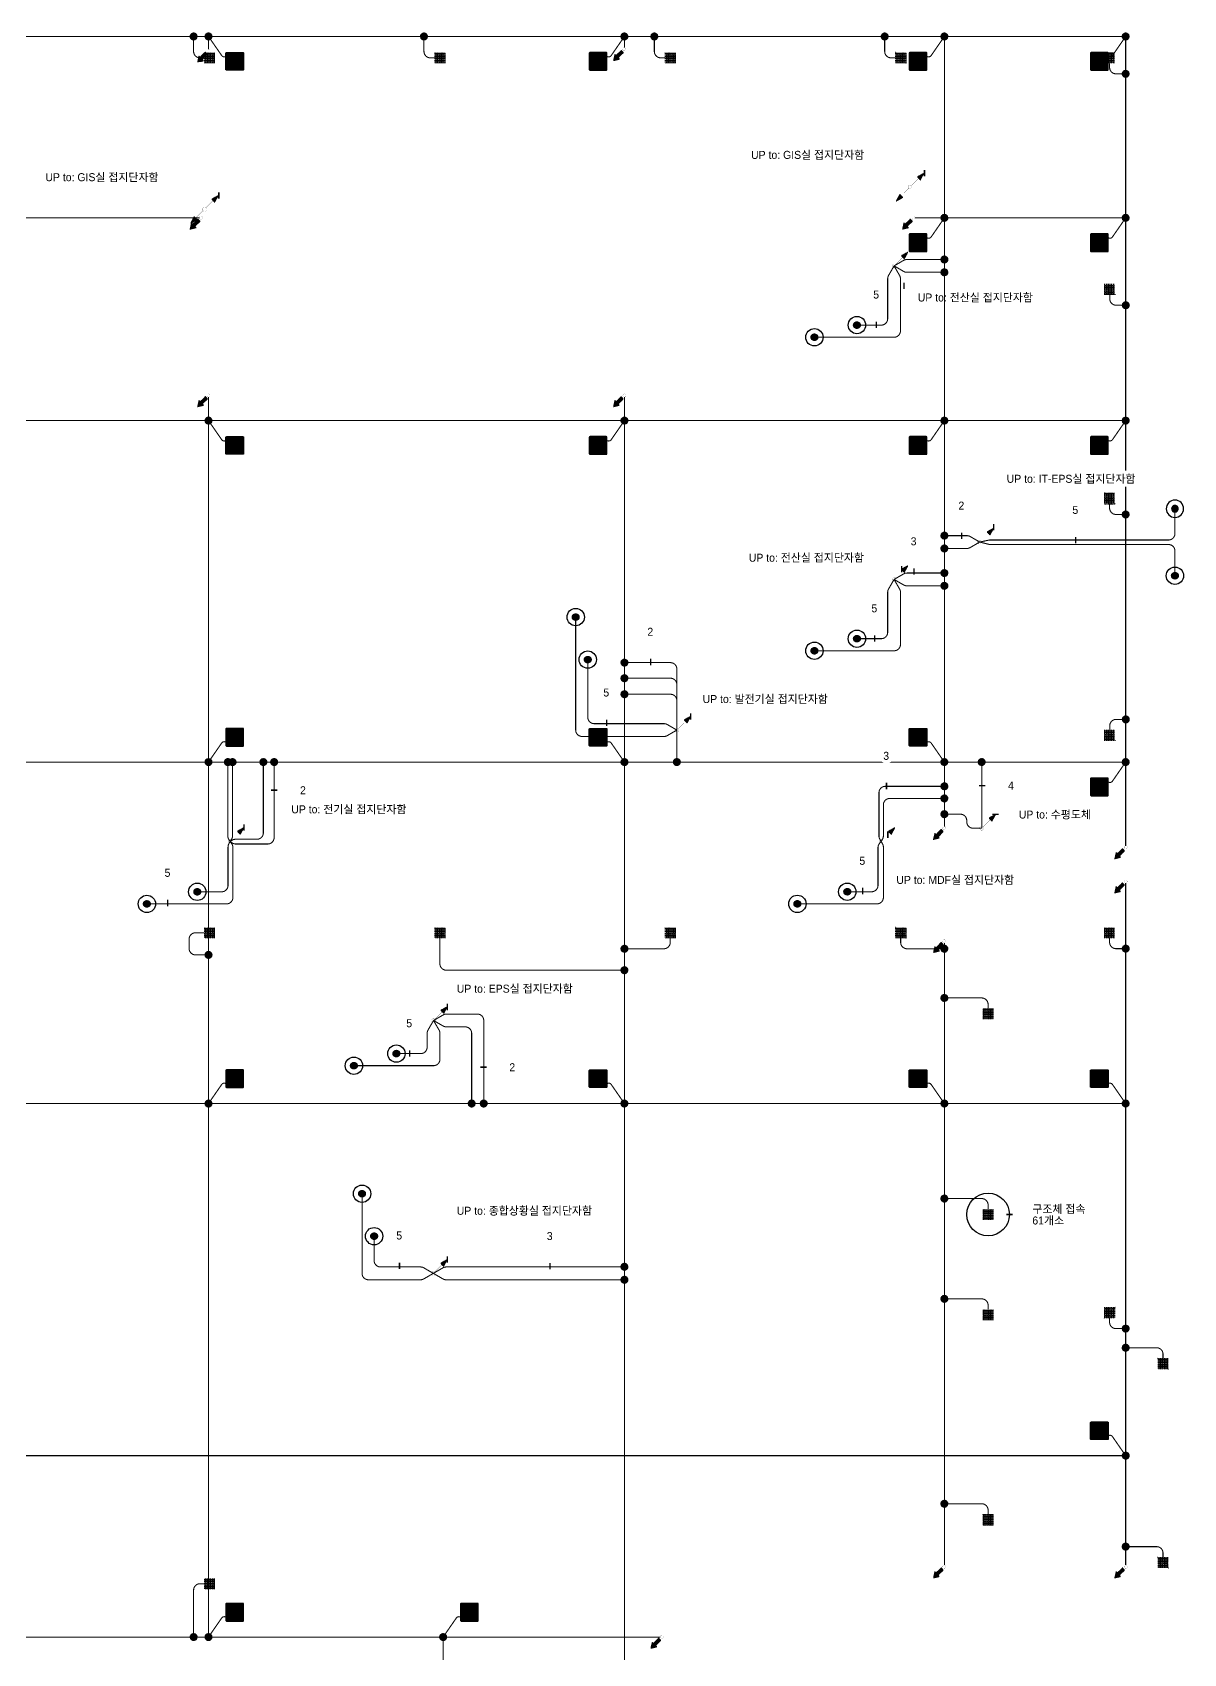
# Model space of a CAD drawing. Header units: millimetres. Extents: x 84495 to 502050, y -708375 to 1238700.
# Drawn here: x 126449 to 180419, y -460769 to -384805 of the extents above; entities that cross this region are included whole.
import ezdxf
from ezdxf.enums import TextEntityAlignment as Align

# ---------------------------------------------------------------- set-up
doc = ezdxf.new("R2010")
doc.units = ezdxf.units.MM
doc.header["$LTSCALE"] = 150
doc.set_wipeout_variables(frame=1)
for name, pattern in [('AM_ISO09W050', [22.5, 12, -1.5, 3, -1.5, 3, -1.5]), ('C2', [18.5, 13.5, -2, 1, -2]), ('HID', [2.3, 1.5, -0.8])]:
    doc.linetypes.add(name, pattern=pattern)
doc.layers.get('0').update_dxf_attribs({"lineweight": 0})
for name, color, linetype in [('------99 Grounding and Lightning', 3, 'Continuous'), ('------99 Grounding_Mesh', 6, 'Continuous'), ('-----09 E-WIRE-GV', 2, 'Continuous'), ('-----20 General Symbol', 3, 'Continuous'), ('-----29 Indicator', 1, 'Continuous'), ('-----30 Text', 2, 'Continuous')]:
    doc.layers.add(name, color=color, linetype=linetype)
doc.styles.add('ELEC', font='')
doc.styles.get('ELEC').set_extended_font_data('Dotum')

# ---------------------------------------------------------------- blocks, each defined once
blk = doc.blocks.new('접지봉')
at = {"linetype": 'HID', "ltscale": 200}
h = blk.add_hatch(color=256, dxfattribs=at)
h.dxf.hatch_style = 1
edge = h.paths.add_edge_path()
edge.add_arc((0, 0), 102, 0, 360)
blk.add_circle((0, 0), 271)
blk.add_circle((0, 0), 102, dxfattribs=at)
blk = doc.blocks.new('접속점 (본딩)')
h = blk.add_hatch(color=256)
h.dxf.hatch_style = 1
h.paths.add_polyline_path([(125, 0, 1), (-125, 0, 1)])
at = {"const_width": 2}
for points in [[(125, 0, 1), (-125, 0)], [(125, 0, -1), (-125, 0)]]:
    blk.add_lwpolyline(points, format="xyb", dxfattribs=at)
blk = doc.blocks.new('입상입하1')
h = blk.add_hatch()
h.set_pattern_fill('ANSI31', color=256, scale=50, angle=135)
h.set_pattern_definition([(180, (845993.8846, 610394.13), (-1e-14, -6.25), [])])
h.paths.add_polyline_path([(432, 432), (321, 228), (229, 321)])
at = {"const_width": 3.93}
blk.add_lwpolyline([(0, 61, -1), (0, -61, -1), (0, 61)], format="xyb", dxfattribs=at)
for points in [[(43, 43), (275, 275)], [(434, 433), (322, 227), (229, 321), (434, 433)]]:
    blk.add_lwpolyline(points, dxfattribs=at)
blk = doc.blocks.new('STS 316 접지판')
blk.add_wipeout([(-254, -276), (-270, -270), (-276, -254), (-276, 254), (-270, 270), (-254, 276), (254, 276), (270, 270), (276, 254), (276, -254), (270, -270), (254, -276)])
h = blk.add_hatch(color=256)
h.dxf.hatch_style = 1
h.set_gradient(color1=(132, 132, 132), color2=(214, 214, 214), tint=1, name='SPHERICAL')
edge = h.paths.add_edge_path()
edge.add_line((-254, 276), (254, 276))
edge.add_arc((254, 254), 22.1, 0, 90, ccw=False)
edge.add_line((276, 254), (276, -254))
edge.add_arc((254, -254), 22.1, 270, 360, ccw=False)
edge.add_line((254, -276), (-254, -276))
edge.add_arc((-254, -254), 22.1, 180, 270, ccw=False)
edge.add_line((-276, -254), (-276, 254))
edge.add_arc((-254, 254), 22.1, 90, 180, ccw=False)
h.paths.add_polyline_path([(-169, 221), (169, 221, -0.668179), (173, 212), (-165, 212, -1.496606)], flags=16)
h.paths.add_polyline_path([(221, 169), (221, -169, -0.668179), (212, -173), (212, 165, -1.496606)], flags=16)
h.paths.add_polyline_path([(-173, -212), (165, -212, -1.496606), (169, -221), (-169, -221, -0.668179)], flags=16)
h.paths.add_polyline_path([(-221, 169, 0.022626), (-52, 0, 1.473564), (-43, 4, 0.045564)], flags=16)
h = blk.add_hatch(color=256)
h.set_gradient(color1=(255, 255, 255), tint=1, name='SPHERICAL')
edge = h.paths.add_edge_path()
edge.add_arc((-232, 232), 22.1, 0, 360)
edge = h.paths.add_edge_path()
edge.add_arc((-78, 249), 16.6, 0, 360)
edge = h.paths.add_edge_path()
edge.add_arc((78, 249), 16.6, 0, 360)
edge = h.paths.add_edge_path()
edge.add_arc((232, 232), 22.1, 0, 360)
edge = h.paths.add_edge_path()
edge.add_arc((249, -77), 16.6, 0, 360)
edge = h.paths.add_edge_path()
edge.add_arc((249, 77), 16.6, 0, 360)
edge = h.paths.add_edge_path()
edge.add_arc((-78, -249), 16.6, 0, 360)
edge = h.paths.add_edge_path()
edge.add_arc((78, -249), 16.6, 0, 360)
edge = h.paths.add_edge_path()
edge.add_arc((232, -232), 22.1, 0, 360)
edge = h.paths.add_edge_path()
edge.add_arc((-232, -232), 22.1, 0, 360)
edge = h.paths.add_edge_path()
edge.add_arc((-249, -77), 16.6, 0, 360)
edge = h.paths.add_edge_path()
edge.add_arc((-249, 77), 16.6, 0, 360)
edge = h.paths.add_edge_path()
edge.add_arc((0, 0), 22.1, 0, 360)
h = blk.add_hatch(color=256)
h.set_gradient(color1=(255, 255, 255), tint=1, name='SPHERICAL')
edge = h.paths.add_edge_path()
edge.add_arc((-249, -77), 16.6, 0, 360)
edge = h.paths.add_edge_path()
edge.add_arc((-249, 77), 16.6, 0, 360)
edge = h.paths.add_edge_path()
edge.add_arc((-232, 232), 22.1, 0, 360)
edge = h.paths.add_edge_path()
edge.add_arc((-78, 249), 16.6, 0, 360)
edge = h.paths.add_edge_path()
edge.add_arc((78, 249), 16.6, 0, 360)
edge = h.paths.add_edge_path()
edge.add_arc((0, 0), 22.1, 0, 360)
edge = h.paths.add_edge_path()
edge.add_arc((232, 232), 22.1, 0, 360)
h = blk.add_hatch(color=256)
h.set_gradient(color1=(132, 132, 132), one_color=1, tint=1, name='SPHERICAL')
edge = h.paths.add_edge_path()
edge.add_arc((0, 0), 22.1, 0, 360)
for points in [[(-254, 276), (254, 276, -0.414214), (276, 254), (276, -254, -0.414214), (254, -276), (-254, -276, -0.414214), (-276, -254), (-276, 254, -0.414214), (-254, 276, 0.033225)], [(-221, -169), (-221, 169, -0.668179), (-212, 173), (-43, 4, -0.414214), (-43, -4), (-212, -173, -0.668179), (-221, -169, -0.016281)], [(-169, 221), (169, 221, -0.668179), (173, 212), (4, 43, -0.414214), (-4, 43), (-173, 212, -0.668179), (-169, 221, -0.016281)], [(221, -169), (221, 169, 0.668179), (212, 173), (43, 4, 0.414214), (43, -4), (212, -173, 0.668179), (221, -169, 0.016281)], [(-169, -221), (169, -221, 0.668179), (173, -212), (4, -43, 0.414214), (-4, -43), (-173, -212, 0.668179), (-169, -221, 0.016281)]]:
    blk.add_lwpolyline(points, format="xyb")
for centre, radius in [((-249, 77), 16.6), ((-232, 232), 22.1), ((-78, 249), 16.6), ((0, 0), 22.1), ((78, 249), 16.6), ((232, 232), 22.1), ((249, 77), 16.6), ((-249, -77), 16.6), ((-232, -232), 22.1), ((-78, -249), 16.6), ((78, -249), 16.6), ((232, -232), 22.1), ((249, -77), 16.6)]:
    blk.add_circle(centre, radius)
blk = doc.blocks.new('A$Ccb354d3c')
at = {"layer": '------99 Grounding_Mesh', "xscale": 1.5, "yscale": 1.5, "zscale": 1.5}
for name, p in [('접속점 (본딩)', (0, 0)), ('STS 316 접지판', (1232, -1164))]:
    blk.add_blockref(name, p, dxfattribs=at)
at = {"layer": '------99 Grounding_Mesh', "linetype": 'AM_ISO09W050', "ltscale": 0.12, "const_width": 50}
blk.add_lwpolyline([(619, -893), (0, 0)], dxfattribs=at)
blk.add_lwpolyline([(619, -893, 0.714131), (884, -816)], format="xyb", dxfattribs=at)
blk = doc.blocks.new('입상입하2')
h = blk.add_hatch()
h.set_pattern_fill('ANSI31', color=256, scale=100, angle=135)
h.set_pattern_definition([(180, (0, 0), (-2e-14, -12.5), [])])
h.paths.add_polyline_path([(326, 242), (377, 192), (433, 433), (192, 377), (242, 326), (39, 124), (124, 39)])
at = {"const_width": 3.93}
blk.add_lwpolyline([(0, 61, -1), (0, -61, -1), (0, 61)], format="xyb", dxfattribs=at)
blk.add_lwpolyline([(377, 192), (326, 242), (124, 39), (39, 124), (242, 326), (192, 377), (433, 433)], close=True, dxfattribs=at)
blk = doc.blocks.new('구조체접속')
h = blk.add_hatch()
h.set_pattern_fill('ANGLE', color=1, scale=200)
h.set_pattern_definition([(0, (0, 0), (0, 55), [40, -15]), (90, (0, 0), (-55, 3e-15), [40, -15])])
h.paths.add_polyline_path([(168, 168), (-168, 168), (-168, -168), (168, -168)])
at = {"color": 1}
for p, q in [((166, 168), (168, 166)), ((-168, -166), (-166, -168))]:
    blk.add_line(p, q, dxfattribs=at)
at = {"color": 1, "const_width": 2}
blk.add_lwpolyline([(168, 168), (-168, 168), (-168, -168), (168, -168)], close=True, dxfattribs=at)

msp = doc.modelspace()

# ---------------------------------------------------------------- linework, layer by layer
at = {"layer": '------99 Grounding_Mesh', "linetype": 'AM_ISO09W050', "const_width": 50, "elevation": 0}
for points in [[(100927, -384995), (177704, -384995)], [(134704, -385595), (134704, -384995)], [(154204, -384995), (154204, -385521)], [(177704, -384995), (177705, -422921)], [(98827, -393495), (134280, -393495)], [(167827, -393495), (177704, -393495)], [(134704, -459995), (134704, -401889)], [(154204, -401889), (154204, -504995)], [(91704, -402995), (177704, -402995)], [(98827, -418995), (177704, -418995)], [(177702, -424669), (177704, -456621)], [(169204, -427469), (169204, -456621)], [(91704, -434995), (177704, -434995)], [(111927, -451495), (177704, -451495)], [(91704, -459995), (155880, -459995)], [(145704, -459995), (145704, -504995)]]:
    msp.add_lwpolyline(points, dxfattribs=at)
at = {"layer": '-----09 E-WIRE-GV', "color": 4, "linetype": 'C2', "ltscale": 0.1, "const_width": 50, "elevation": 0}
for points in [[(145300, -385996), (145106, -385996, -0.414214), (144806, -385696), (144806, -384995)], [(156100, -385996), (155906, -385996, -0.414214), (155606, -385696), (155606, -384995)], [(166900, -385996), (166706, -385996, -0.414214), (166406, -385696), (166406, -384995)], [(176950, -406897), (176950, -407092, 0.414214), (177250, -407392), (177704, -407392)], [(134502, -426992), (134096, -426992, 0.414214), (133796, -427292), (133796, -427729, 0.414214), (134096, -428029), (134704, -428029)], [(154204, -428748), (145854, -428748, -0.414214), (145554, -428448), (145554, -427244)], [(171254, -439943), (171254, -439748, 0.414214), (170954, -439448), (169204, -439448)]]:
    msp.add_lwpolyline(points, format="xyb", dxfattribs=at)
at = {"layer": '-----09 E-WIRE-GV', "color": 2, "linetype": 'C2', "ltscale": 0.3, "const_width": 50}
for points in [[(166846, -395745), (167105, -396195, -0.131652), (167146, -396345), (167146, -398788, -0.414214), (166846, -399088), (163112, -399088)], [(166846, -395745), (166586, -396195, 0.131652), (166546, -396345), (166546, -398221, -0.414214), (166246, -398521), (165104, -398521)], [(170862, -408685), (171283, -408596, -0.052612), (171345, -408589), (179713, -408589, 0.414214), (180013, -408289), (180013, -407125)], [(180013, -410264), (180013, -409100, 0.414214), (179713, -408800), (171351, -408800, -0.062093), (171277, -408791), (170862, -408685)], [(166846, -410437), (167105, -410887, -0.131652), (167146, -411037), (167146, -413480, -0.414214), (166846, -413780), (163112, -413780)], [(166846, -410437), (166586, -410887, 0.131652), (166546, -411037), (166546, -412913, -0.414214), (166246, -413213), (165104, -413213)], [(166235, -422715), (166301, -422823, -0.13825), (166345, -422980), (166345, -425338, -0.414214), (166045, -425638), (162312, -425638)], [(166235, -422715), (166157, -422813, 0.168694), (166093, -422999), (166093, -424771, -0.414214), (165793, -425071), (164651, -425071)], [(145255, -431103), (145514, -431553, -0.131652), (145555, -431703), (145555, -432922, -0.414214), (145255, -433222), (141521, -433222)], [(145255, -431103), (144995, -431553, 0.131652), (144955, -431703), (144955, -432355, -0.414214), (144655, -432655), (143513, -432655)], [(145246, -442953), (144796, -443213, -0.131652), (144646, -443253), (142203, -443253, -0.414214), (141903, -442953), (141903, -439220)], [(145246, -442953), (144796, -442693, 0.131652), (144646, -442653), (142770, -442653, -0.414214), (142470, -442353), (142470, -441211)]]:
    msp.add_lwpolyline(points, format="xyb", dxfattribs=at)
at = {"layer": '-----09 E-WIRE-GV', "color": 3, "linetype": 'C2', "ltscale": 0.3, "const_width": 50}
for points in [[(166846, -395745), (167296, -395485, -0.131652), (167446, -395445), (169204, -395445)], [(166846, -395745), (167296, -396005, 0.131652), (167446, -396045), (169204, -396045)], [(166846, -410437), (167296, -410177, -0.131652), (167446, -410137), (169204, -410137)], [(166846, -410437), (167296, -410697, 0.131652), (167446, -410737), (169304, -410737)], [(166235, -422715), (166174, -422602, -0.12414), (166138, -422459), (166138, -420431, -0.414214), (166438, -420131), (169204, -420131)], [(166235, -422715), (166301, -422607, 0.137956), (166345, -422451), (166345, -420998, -0.414214), (166645, -420698), (169204, -420698)], [(145246, -442953), (145696, -442693, -0.131652), (145846, -442653), (154204, -442653)], [(145246, -442953), (145696, -443213, 0.131652), (145846, -443253), (154204, -443253)]]:
    msp.add_lwpolyline(points, format="xyb", dxfattribs=at)
at = {"layer": '-----09 E-WIRE-GV', "color": 4, "linetype": 'C2', "ltscale": 0.1, "const_width": 50}
for points in [[(176957, -397094), (176957, -397288, 0.414214), (177257, -397588), (177710, -397588)], [(176957, -417490), (176957, -417295, -0.414214), (177257, -416995), (177710, -416995)], [(156354, -427247), (156354, -427442, -0.414214), (156054, -427742), (154204, -427742)], [(167154, -427247), (167154, -427442, 0.414214), (167454, -427742), (169204, -427742)], [(176950, -427244), (176950, -427438, 0.414214), (177250, -427738), (177704, -427738)], [(171254, -430543), (171254, -430348, 0.414214), (170954, -430048), (169204, -430048)], [(171254, -444643), (171254, -444448, 0.414214), (170954, -444148), (169204, -444148)], [(176950, -445047), (176950, -445242, 0.414214), (177250, -445542), (177704, -445542)], [(179454, -446933), (179454, -446738, 0.414214), (179154, -446438), (177704, -446438)], [(171254, -454243), (171254, -454048, 0.414214), (170954, -453748), (169204, -453748)], [(179454, -456253), (179454, -456058, 0.414214), (179154, -455758), (177704, -455758)]]:
    msp.add_lwpolyline(points, format="xyb", dxfattribs=at)
at = {"layer": '-----09 E-WIRE-GV', "color": 1, "linetype": 'C2', "ltscale": 0.3, "const_width": 50}
for points in [[(170862, -408685), (170412, -408426, 0.131652), (170262, -408385), (169112, -408385)], [(170862, -408685), (170412, -408945, -0.131652), (170262, -408985), (169112, -408985)], [(156662, -415503), (156662, -415366, 0.414214), (156362, -415066), (154204, -415066)], [(156662, -416254), (156662, -416117, 0.414214), (156362, -415817), (154204, -415817)], [(145255, -431103), (145705, -430844, -0.131652), (145855, -430803), (147309, -430803, -0.414214), (147609, -431103), (147609, -434995)], [(145255, -431103), (145705, -431363, 0.131652), (145855, -431403), (146742, -431403, -0.414214), (147042, -431703), (147042, -434995)]]:
    msp.add_lwpolyline(points, format="xyb", dxfattribs=at)
at = {"layer": '-----09 E-WIRE-GV', "color": 4, "linetype": 'C2', "ltscale": 0.3, "const_width": 50}
msp.add_lwpolyline([(170954, -422095), (170954, -418995)], dxfattribs=at)
msp.add_lwpolyline([(170954, -422095), (170553, -422095, -0.414214), (170253, -421795), (170253, -421737, 0.414214), (169953, -421437), (169204, -421437)], format="xyb", dxfattribs=at)
at = {"layer": '-----09 E-WIRE-GV', "color": 2, "linetype": 'C2', "ltscale": 0.3, "const_width": 50, "elevation": 0}
for points in [[(135714, -422715), (135790, -422819, -0.15946), (135848, -422996), (135848, -425341, -0.414214), (135548, -425641), (131814, -425641)], [(135714, -422715), (135653, -422834, 0.119178), (135620, -422971), (135620, -424774, -0.414214), (135320, -425074), (134178, -425074)]]:
    msp.add_lwpolyline(points, format="xyb", dxfattribs=at)
at = {"layer": '-----29 Indicator'}
for points in [[(166112, -390570, 0, 0, 0), (168273, -390570, 0, 0, 0), (168273, -391249, 64.2, 64.2, 0), (168273, -391550, 0, 0, 0)], [(133028, -391616, 0, 0, 0), (135189, -391616, 0, 0, 0), (135189, -392295, 64.2, 64.2, 0), (135189, -392596, 0, 0, 0)], [(157772, -416034, 0, 0, 0), (157312, -416034, 0, 0, 0), (157312, -416713, 64.2, 64.2, 0), (157312, -417013, 0, 0, 0)], [(146281, -429642, 0, 0, 0), (145896, -429642, 0, 0, 0), (145896, -430320, 64.2, 64.2, 0), (145896, -430621, 0, 0, 0)]]:
    msp.add_lwpolyline(points, format="xyseb", dxfattribs=at)
at = {"layer": '-----29 Indicator', "elevation": 0}
for points in [[(171989, -420094, 0, 0, 0), (171126, -420094, 64.2, 64.2, 0), (170826, -420094, 0, 0, 0)], [(138525, -421236, 0, 0, 0), (136364, -421236, 0, 0, 0), (136364, -421915, 64.2, 64.2, 0), (136364, -422216, 0, 0, 0)]]:
    msp.add_lwpolyline(points, format="xyseb", dxfattribs=at)
at = {"layer": '-----29 Indicator'}
msp.add_circle((171252, -440195), 1000, dxfattribs=at)

# ---------------------------------------------------------------- block references
at = {"layer": '------99 Grounding and Lightning', "yscale": 1.5, "zscale": 1.5}
for name, p, xscale, rotation in [('접속점 (본딩)', (144806, -384995), -1.5, 180), ('접속점 (본딩)', (155606, -384995), -1.5, 180), ('접속점 (본딩)', (166406, -384995), -1.5, 180), ('구조체접속', (145554, -385995), 1.5, 269.9999999999999), ('구조체접속', (156354, -385995), 1.5, 269.9999999999999), ('접속점 (본딩)', (169204, -395445), 1.5, 89.99999999999999), ('접속점 (본딩)', (169204, -396045), 1.5, 89.99999999999999), ('구조체접속', (176957, -396842), 1.5, 269.9999999999999), ('접속점 (본딩)', (177710, -397588), 1.5, 90.00000000000001), ('접지봉', (163112, -399088), 1.5, 90.00000000000001), ('접지봉', (165104, -398521), 1.5, 90.00000000000001), ('구조체접속', (176954, -406645), 1.5, 269.9999999999999), ('접속점 (본딩)', (177704, -407392), 1.5, 90.00000000000001), ('접속점 (본딩)', (169204, -410137), -1.5, 180), ('접지봉', (180013, -410264), 1.5, 180), ('접속점 (본딩)', (169204, -410737), -1.5, 180), ('접지봉', (165104, -413213), 1.5, 90.00000000000001), ('접지봉', (163112, -413780), 1.5, 90.00000000000001), ('접속점 (본딩)', (154204, -414335), 1.5, 89.99999999999997), ('접속점 (본딩)', (177710, -416995), 1.5, 90.00000000000001), ('구조체접속', (176957, -417742), 1.5, 269.9999999999999), ('접속점 (본딩)', (137276, -418995), -1.5, 90.00000000000007), ('접속점 (본딩)', (137781, -418995), -1.5, 90.00000000000007), ('접속점 (본딩)', (156662, -418995), 1.5, 89.99999999999997), ('접속점 (본딩)', (170954, -418995), 1.5, 89.99999999999999), ('접속점 (본딩)', (169204, -420131), 1.5, 89.99999999999993), ('접속점 (본딩)', (169204, -420698), 1.5, 89.99999999999993), ('접속점 (본딩)', (169204, -421437), 1.5, 89.99999999999999), ('접지봉', (131814, -425641), 1.5, 90), ('접지봉', (134178, -425074), 1.5, 90), ('접지봉', (162312, -425638), 1.5, 90), ('접지봉', (164651, -425071), 1.5, 90), ('구조체접속', (134754, -426992), 1.5, 269.9999999999999), ('구조체접속', (145554, -426992), 1.5, 269.9999999999999), ('구조체접속', (156354, -426995), 1.5, 269.9999999999999), ('구조체접속', (167154, -426995), 1.5, 269.9999999999999), ('구조체접속', (176950, -426992), 1.5, 269.9999999999999), ('접속점 (본딩)', (177704, -427738), 1.5, 90.00000000000001), ('접속점 (본딩)', (169204, -430048), -1.5, 180), ('구조체접속', (171254, -430795), 1.5, 269.9999999999999), ('접지봉', (141521, -433222), 1.5, 90), ('접지봉', (143513, -432655), 1.5, 90), ('접속점 (본딩)', (169204, -439448), -1.5, 180), ('구조체접속', (171254, -440195), 1.5, 269.9999999999999), ('접속점 (본딩)', (169204, -444148), -1.5, 180), ('구조체접속', (171254, -444895), 1.5, 269.9999999999999), ('구조체접속', (176954, -444795), 1.5, 180), ('접속점 (본딩)', (177704, -445542), 1.5, 90.00000000000001), ('접속점 (본딩)', (177704, -446438), -1.5, 180), ('구조체접속', (179454, -447185), 1.5, 89.99999999999999), ('접속점 (본딩)', (169204, -453748), -1.5, 180), ('구조체접속', (171254, -454495), 1.5, 269.9999999999999), ('접속점 (본딩)', (177704, -455758), -1.5, 180), ('구조체접속', (179454, -456505), 1.5, 89.99999999999999), ('구조체접속', (134754, -457495), 1.5, 269.9999999999999)]:
    msp.add_blockref(name, p, dxfattribs=dict(at, xscale=xscale, rotation=rotation))
for name, p, xscale in [('접지봉', (180013, -407125), -1.5), ('접속점 (본딩)', (169204, -408385), 1.5), ('접속점 (본딩)', (169204, -408985), 1.5), ('접지봉', (151919, -412203), 1.5), ('접지봉', (152486, -414194), 1.5), ('접속점 (본딩)', (154204, -427742), 1.5), ('접속점 (본딩)', (169204, -427742), -1.5), ('접속점 (본딩)', (134704, -428029), 1.5), ('접속점 (본딩)', (154204, -428748), 1.5), ('접속점 (본딩)', (147042, -434995), 1.5), ('접속점 (본딩)', (147609, -434995), 1.5), ('접지봉', (141903, -439220), 1.5), ('접지봉', (142470, -441211), 1.5), ('접속점 (본딩)', (154204, -442645), 1.5), ('접속점 (본딩)', (154204, -443253), 1.5)]:
    msp.add_blockref(name, p, dxfattribs=dict(at, xscale=xscale))
at = {"layer": '-----20 General Symbol', "rotation": 180}
for name, p, xscale, yscale, zscale in [('입상입하1', (167596, -392049), 1.5, 1.5, 1.5), ('입상입하2', (134354, -393495), 1.2, 1.2, 1.2), ('입상입하1', (134512, -393095), 1.5, 1.5, 1.5), ('입상입하2', (134706, -401815), 1.2, 1.2, 1.2), ('입상입하2', (154204, -401815), 1.2, 1.2, 1.2), ('입상입하2', (169204, -422095), 1.2, 1.2, 1.2), ('입상입하2', (177705, -422995), 1.2, 1.2, 1.2), ('입상입하2', (177702, -424595), 1.2, 1.2, 1.2), ('입상입하2', (169204, -427395), 1.2, 1.2, 1.2), ('입상입하2', (169204, -456695), 1.2, 1.2, 1.2), ('입상입하2', (177704, -456695), 1.2, 1.2, 1.2), ('입상입하2', (155954, -459995), 1.2, 1.2, 1.2)]:
    msp.add_blockref(name, p, dxfattribs=dict(at, xscale=xscale, yscale=yscale, zscale=zscale))
at = {"layer": '-----20 General Symbol', "xscale": 1.5, "yscale": 1.5, "zscale": 1.5}
for p in [(167596, -392049), (134512, -393095), (166846, -395745), (170862, -408685), (166846, -410437), (156662, -417495), (170954, -422095), (135714, -422715), (166235, -422715), (145255, -431103), (145246, -442953)]:
    msp.add_blockref('입상입하1', p, dxfattribs=at)

# ---------------------------------------------------------------- wipeouts: each hides what was drawn before it
for points in [[(167798, -396844), (174169, -396844), (174169, -397594), (167798, -397594)], [(169665, -407178), (169665, -406772), (170016, -406569), (170367, -406772), (170367, -407178), (170016, -407381)], [(167424, -408851), (167424, -408445), (167775, -408242), (168126, -408445), (168126, -408851), (167775, -409054)], [(159877, -409036), (166248, -409036), (166248, -409786), (159877, -409786)], [(155081, -413090), (155081, -412684), (155432, -412481), (155784, -412684), (155784, -413090), (155432, -413293)], [(153017, -415936), (153017, -415530), (153368, -415328), (153719, -415530), (153719, -415936), (153368, -416139)], [(138794, -420514), (138794, -420108), (139146, -419906), (139497, -420108), (139497, -420514), (139146, -420717)], [(172571, -421071), (176569, -421071), (176569, -421821), (172571, -421821)], [(166834, -424136), (173194, -424136), (173194, -424886), (166834, -424886)], [(148608, -433494), (148608, -433088), (148960, -432885), (149311, -433088), (149311, -433494), (148960, -433696)], [(173265, -439628), (176177, -439628), (176177, -440762), (173265, -440762)], [(150365, -441403), (150365, -440998), (150716, -440795), (151067, -440998), (151067, -441403), (150716, -441606)]]:
    msp.add_wipeout(points).dxf.layer = '-----29 Indicator'

# ---------------------------------------------------------------- next in the draw order: linework, layer by layer
at = {"layer": '------99 Grounding_Mesh', "linetype": 'AM_ISO09W050', "const_width": 50, "elevation": 0}
msp.add_lwpolyline([(169204, -384995), (169204, -422021)], dxfattribs=at)
at = {"layer": '-----29 Indicator', "elevation": 0}
for points in [[(167798, -397219, 0, 0, 0), (167309, -397219, 0, 0, 0), (167309, -396826, 64.2, 64.2, 0), (167309, -396526, 0, 0, 0)], [(166248, -409411, 0, 0, 0), (167198, -409411, 0, 0, 0), (167198, -409804, 64.2, 64.2, 0), (167198, -410104, 0, 0, 0)], [(138794, -420311, 0, 0, 0), (137931, -420311, 64.2, 64.2, 0), (137631, -420311, 0, 0, 0)], [(148608, -433291, 0, 0, 0), (147745, -433291, 64.2, 64.2, 0), (147445, -433291, 0, 0, 0)], [(173265, -440195, 0, 0, 0), (172402, -440195, 64.2, 64.2, 0), (172102, -440195, 0, 0, 0)]]:
    msp.add_lwpolyline(points, format="xyseb", dxfattribs=at)
at = {"layer": '-----29 Indicator'}
for points in [[(170016, -407381, 0, 0, 0), (170016, -408244, 64.2, 64.2, 0), (170016, -408544, 0, 0, 0)], [(167775, -409054, 0, 0, 0), (167775, -409917, 64.2, 64.2, 0), (167775, -410217, 0, 0, 0)], [(155432, -413293, 0, 0, 0), (155432, -414156, 64.2, 64.2, 0), (155432, -414456, 0, 0, 0)], [(172571, -421446, 0, 0, 0), (171755, -421446, 64.2, 64.2, 0), (171454, -421446, 0, 0, 0)], [(166834, -424511, 0, 0, 0), (166554, -424511, 0, 0, 0), (166554, -422547, 64.2, 64.2, 0), (166554, -422246, 0, 0, 0)], [(150716, -441606, 0, 0, 0), (150716, -442469, 64.2, 64.2, 0), (150716, -442770, 0, 0, 0)]]:
    msp.add_lwpolyline(points, format="xyseb", dxfattribs=at)

# ---------------------------------------------------------------- next in the draw order: block references
at = {"layer": '------99 Grounding and Lightning', "xscale": 1.5, "yscale": 1.5, "zscale": 1.5, "rotation": 89.99999999999997}
for p in [(154204, -415066), (154204, -415817)]:
    msp.add_blockref('접속점 (본딩)', p, dxfattribs=at)
at = {"layer": '-----09 E-WIRE-GV'}
for p in [(134704, -384995, 0), (134704, -402995, 0)]:
    msp.add_blockref('A$Ccb354d3c', p, dxfattribs=at)
at = {"layer": '-----09 E-WIRE-GV', "xscale": -1}
for p in [(154204, -384995), (177704, -384995), (177704, -393495), (154204, -402995), (177704, -402995)]:
    msp.add_blockref('A$Ccb354d3c', p, dxfattribs=at)
for p, rotation in [((134704, -418995, 0), 180), ((177704, -418995), 359.9997280613941), ((134704, -434995, 0), 180), ((134704, -459995), 180), ((145704, -459995), 180)]:
    msp.add_blockref('A$Ccb354d3c', p, dxfattribs=dict(at, rotation=rotation))
at = {"layer": '-----09 E-WIRE-GV', "rotation": 180}
for p in [(154204, -418995), (154204, -434995), (169204, -434995), (177704, -434995), (177704, -451495)]:
    msp.add_blockref('A$Ccb354d3c', p, dxfattribs=at)

# ---------------------------------------------------------------- next in the draw order: texts
at = {"layer": '-----30 Text', "style": 'ELEC'}
for s, p in [('UP to: 전산실 접지단자함', (167956, -397226)), ('2', (169865, -406978)), ('3', (167624, -408651)), ('UP to: 전산실 접지단자함', (160035, -409419)), ('2', (155281, -412890)), ('5', (153217, -415736)), ('2', (138995, -420314)), ('UP to: 수평도체', (172694, -421453)), ('UP to: MDF실 접지단자함', (166953, -424518)), ('2', (148808, -433294)), ('구조체 접속 ', (173328, -439940, 0)), ('61개소', (173328, -440475, 0)), ('3', (150565, -441204))]:
    msp.add_text(s, height=375, dxfattribs=at).set_placement(p, align=Align.MIDDLE_LEFT)

# ---------------------------------------------------------------- next in the draw order: wipeouts: each hides what was drawn before it
for points in [[(166112, -390195), (159916, -390195), (159916, -390945), (166112, -390945)], [(133028, -391241), (126832, -391241), (126832, -391991), (133028, -391991)], [(165668, -397289), (165668, -396883), (166019, -396680), (166370, -396883), (166370, -397289), (166019, -397492)], [(172002, -405339), (179001, -405339), (179001, -406089), (172002, -406089)], [(175006, -407378), (175006, -406973), (175357, -406770), (175708, -406973), (175708, -407378), (175357, -407581)], [(165585, -411991), (165585, -411585), (165936, -411382), (166287, -411585), (166287, -411991), (165936, -412194)], [(157771, -415659), (164545, -415659), (164545, -416409), (157771, -416409)], [(166139, -418901), (166139, -418496), (166490, -418293), (166842, -418496), (166842, -418901), (166490, -419104)], [(171989, -420297), (171989, -419891), (172341, -419688), (172692, -419891), (172692, -420297), (172341, -420500)], [(132445, -424383), (132445, -423978), (132796, -423775), (133148, -423978), (133148, -424383), (132796, -424586)], [(165021, -423821), (165021, -423415), (165372, -423213), (165723, -423415), (165723, -423821), (165372, -424024)], [(146281, -429267), (152476, -429267), (152476, -430017), (146281, -430017)], [(143777, -431431), (143777, -431026), (144129, -430823), (144480, -431026), (144480, -431431), (144129, -431634)], [(146281, -439671), (153647, -439671), (153647, -440421), (146281, -440421)], [(143308, -441378), (143308, -440972), (143659, -440769), (144010, -440972), (144010, -441378), (143659, -441581)]]:
    msp.add_wipeout(points).dxf.layer = '-----29 Indicator'

# ---------------------------------------------------------------- next in the draw order: linework, layer by layer
at = {"layer": '-----09 E-WIRE-GV', "color": 4, "linetype": 'C2', "ltscale": 0.1, "const_width": 50, "elevation": 0}
msp.add_lwpolyline([(134500, -385996), (134306, -385996, -0.414214), (134006, -385696), (134006, -384995)], format="xyb", dxfattribs=at)
at = {"layer": '-----09 E-WIRE-GV', "color": 4, "linetype": 'C2', "ltscale": 0.1, "const_width": 50}
for points in [[(176950, -386250), (176950, -386445, 0.414214), (177250, -386745), (177704, -386745)], [(134502, -457495), (134307, -457495, 0.414214), (134007, -457795), (134007, -459995)]]:
    msp.add_lwpolyline(points, format="xyb", dxfattribs=at)
at = {"layer": '-----09 E-WIRE-GV', "color": 2, "linetype": 'C2', "ltscale": 0.3, "const_width": 50}
for points in [[(156662, -417495), (156212, -417755, -0.131652), (156062, -417795), (152219, -417795, -0.414214), (151919, -417495), (151919, -412203)], [(156662, -417495), (156212, -417235, 0.131652), (156062, -417195), (152786, -417195, -0.414214), (152486, -416895), (152486, -414194)]]:
    msp.add_lwpolyline(points, format="xyb", dxfattribs=at)
at = {"layer": '-----09 E-WIRE-GV', "color": 1, "linetype": 'C2', "ltscale": 0.3, "const_width": 50}
msp.add_lwpolyline([(156662, -418995), (156662, -414635, 0.414214), (156362, -414335), (154204, -414335)], format="xyb", dxfattribs=at)
at = {"layer": '-----09 E-WIRE-GV', "color": 1, "linetype": 'C2', "ltscale": 0.3, "const_width": 50, "elevation": 0}
for points in [[(135714, -422715), (135651, -422608, -0.132794), (135610, -422457), (135610, -418995)], [(135714, -422715), (135782, -422614, 0.149182), (135833, -422447), (135833, -418995)], [(135714, -422715), (135820, -422653, -0.132794), (135972, -422612), (136976, -422612, 0.414214), (137276, -422312), (137276, -418995)], [(135714, -422715), (135815, -422783, 0.149182), (135982, -422834), (137481, -422834, 0.414214), (137781, -422534), (137781, -418995)]]:
    msp.add_lwpolyline(points, format="xyb", dxfattribs=at)
at = {"layer": '-----29 Indicator'}
for points in [[(166019, -397492, 0, 0, 0), (166019, -398355, 64.2, 64.2, 0), (166019, -398655, 0, 0, 0)], [(172002, -405714, 0, 0, 0), (171513, -405714, 0, 0, 0), (171513, -407843, 64.2, 64.2, 0), (171513, -408143, 0, 0, 0)], [(175357, -407581, 0, 0, 0), (175357, -408444, 64.2, 64.2, 0), (175357, -408745, 0, 0, 0)], [(165936, -412194, 0, 0, 0), (165936, -413057, 64.2, 64.2, 0), (165936, -413357, 0, 0, 0)], [(153368, -416139, 0, 0, 0), (153368, -417002, 64.2, 64.2, 0), (153368, -417303, 0, 0, 0)], [(166490, -419104, 0, 0, 0), (166490, -419967, 64.2, 64.2, 0), (166490, -420268, 0, 0, 0)], [(132796, -424586, 0, 0, 0), (132796, -425450, 64.2, 64.2, 0), (132796, -425750, 0, 0, 0)], [(165372, -424024, 0, 0, 0), (165372, -424887, 64.2, 64.2, 0), (165372, -425188, 0, 0, 0)], [(144129, -431634, 0, 0, 0), (144129, -432497, 64.2, 64.2, 0), (144129, -432798, 0, 0, 0)], [(146281, -440046, 0, 0, 0), (145896, -440046, 0, 0, 0), (145896, -442153, 64.2, 64.2, 0), (145896, -442454, 0, 0, 0)], [(143659, -441581, 0, 0, 0), (143659, -442444, 64.2, 64.2, 0), (143659, -442744, 0, 0, 0)]]:
    msp.add_lwpolyline(points, format="xyseb", dxfattribs=at)

# ---------------------------------------------------------------- next in the draw order: block references
at = {"layer": '------99 Grounding and Lightning', "yscale": 1.5, "zscale": 1.5}
for name, p, xscale, rotation in [('접속점 (본딩)', (134006, -384995), -1.5, 180), ('구조체접속', (134754, -385995), 1.5, 269.9999999999999), ('구조체접속', (176950, -385998), 1.5, 269.9999999999999), ('접속점 (본딩)', (177704, -386745), 1.5, 90.00000000000001), ('접속점 (본딩)', (135614, -418995, 0), -1.5, 90.00000000000007), ('접속점 (본딩)', (135833, -418995), -1.5, 90.00000000000007), ('접속점 (본딩)', (134007, -459995), -1.5, 270)]:
    msp.add_blockref(name, p, dxfattribs=dict(at, xscale=xscale, rotation=rotation))
at = {"layer": '-----09 E-WIRE-GV', "xscale": -1}
for p in [(169204, -384995), (169204, -393495), (169204, -402995)]:
    msp.add_blockref('A$Ccb354d3c', p, dxfattribs=at)
at = {"layer": '-----09 E-WIRE-GV', "rotation": 180}
msp.add_blockref('A$Ccb354d3c', (169204, -418995), dxfattribs=at)
at = {"layer": '-----20 General Symbol', "xscale": 1.2, "yscale": 1.2, "zscale": 1.2, "rotation": 180}
for p in [(134704, -385669, 0), (154204, -385595)]:
    msp.add_blockref('입상입하2', p, dxfattribs=at)

# ---------------------------------------------------------------- next in the draw order: texts
at = {"layer": '-----30 Text', "style": 'ELEC'}
for s, p in [('UP to: GIS실 접지단자함', (160142, -390543)), ('UP to: GIS실 접지단자함', (127058, -391589)), ('5', (165868, -397089)), ('UP to: IT-EPS실 접지단자함', (172125, -405721)), ('5', (175206, -407179)), ('5', (165785, -411791)), ('UP to: 발전기실 접지단자함', (157870, -416041)), ('3', (166339, -418702)), ('4', (172189, -420097)), ('5', (165221, -423621)), ('5', (132645, -424184)), ('UP to: EPS실 접지단자함', (146343, -429614)), ('5', (143978, -431232)), ('UP to: 종합상황실 접지단자함', (146343, -440019)), ('5', (143508, -441178))]:
    msp.add_text(s, height=375, dxfattribs=at).set_placement(p, align=Align.MIDDLE_LEFT)

# ---------------------------------------------------------------- next in the draw order: wipeouts: each hides what was drawn before it
msp.add_wipeout([(138525, -420861), (144721, -420861), (144721, -421611), (138525, -421611)]).dxf.layer = '-----29 Indicator'

# ---------------------------------------------------------------- next in the draw order: block references
at = {"layer": '------99 Grounding and Lightning', "xscale": 1.5, "yscale": 1.5, "zscale": 1.5, "rotation": 269.9999999999999}
msp.add_blockref('구조체접속', (167154, -385995), dxfattribs=at)
at = {"layer": '-----20 General Symbol', "xscale": 1.2, "yscale": 1.2, "zscale": 1.2, "rotation": 180}
msp.add_blockref('입상입하2', (167754, -393495), dxfattribs=at)

# ---------------------------------------------------------------- next in the draw order: texts
at = {"layer": '-----30 Text', "style": 'ELEC'}
msp.add_text('UP to: 전기실 접지단자함', height=375, dxfattribs=at).set_placement((138587, -421209), align=Align.MIDDLE_LEFT)

doc.saveas('drawing.dxf')
